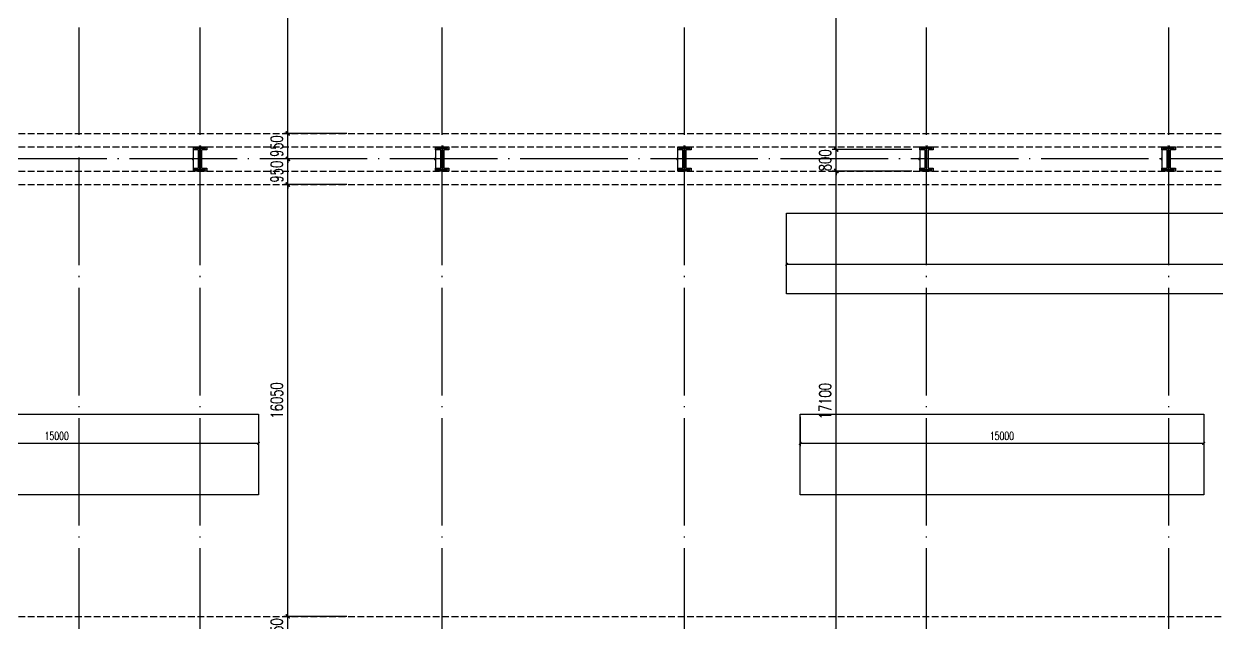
# Model space of a CAD drawing. Extents: x -1313754 to 847533, y 489853 to 941203.
# Drawn here: x -707404 to -663054, y 585517 to 607790 of the extents above; entities that cross this region are included whole.
import ezdxf

# ---------------------------------------------------------------- set-up
doc = ezdxf.new("R2010")
doc.units = 0
doc.header["$LTSCALE"] = 1000
doc.header["$MEASUREMENT"] = 0
doc.linetypes.add('DASH', pattern=[0.35, 0.25, -0.1])
doc.linetypes.add('DOTE', pattern=[2.42, 2, -0.2, 0.02, -0.2])
doc.layers.get('Defpoints').update_dxf_attribs({"color": 210})
for name, color, linetype in [('A-AXIS-DOTE', 14, 'DOTE'), ('A-AXIS-DP', 126, 'Continuous'), ('A-HATCH-2', 251, 'Continuous'), ('A-SFCE', 30, 'Continuous'), ('A-WINDOW', 140, 'Continuous'), ('AS-COLN', 6, 'Continuous'), ('AS-WALL', 40, 'Continuous')]:
    doc.layers.add(name, color=color, linetype=linetype)
doc.styles.add('_TCH_DIM_T3', font='SIMPLEX', dxfattribs={"width": 0.705882, "bigfont": 'GBCBIG'})
doc.dimstyles.new('_TCH_ARCH&&10', dxfattribs={"dimtxt": 29.75, "dimasz": 10, "dimexe": 10, "dimexo": 10, "dimgap": 12.625, "dimtad": 1, "dimdec": 0, "dimzin": 0, "dimdsep": 46, "dimtxsty": '_TCH_DIM_T3', "dimblk": 'ARCHTICK', "dimcen": 0.09, "dimclrt": 7, "dimazin": 2, "dimtfac": 1, "dimtdec": 0, "dimtix": 1, "dimtmove": 2, "dimatfit": 3, "dimfxl": 0, "dimtolj": 1, "dimtzin": 0, "dimarcsym": 0})
doc.dimstyles.new('_TCH_ARCH&&100', dxfattribs={"dimtxt": 297.5, "dimasz": 100, "dimexe": 100, "dimexo": 100, "dimgap": 126.25, "dimtad": 1, "dimdec": 0, "dimzin": 0, "dimdsep": 46, "dimtxsty": '_TCH_DIM_T3', "dimblk": 'ARCHTICK', "dimcen": 0.09, "dimclrt": 7, "dimazin": 2, "dimtfac": 1, "dimtdec": 0, "dimtix": 1, "dimtmove": 2, "dimatfit": 3, "dimfxl": 0, "dimtolj": 1, "dimtzin": 0, "dimarcsym": 0})
doc.dimstyles.new('_TCH_ARCH&&150', dxfattribs={"dimtxt": 446.25, "dimasz": 150, "dimexe": 150, "dimexo": 150, "dimgap": 189.375, "dimtad": 1, "dimdec": 0, "dimzin": 0, "dimdsep": 46, "dimtxsty": '_TCH_DIM_T3', "dimblk": 'ARCHTICK', "dimcen": 0.09, "dimclrt": 7, "dimazin": 2, "dimtfac": 1, "dimtdec": 0, "dimtix": 1, "dimtmove": 2, "dimatfit": 3, "dimfxl": 0, "dimtolj": 1, "dimtzin": 0, "dimarcsym": 0})

# ---------------------------------------------------------------- blocks, each defined once
blk = doc.blocks.new('dote')
at = {"layer": 'A-AXIS-DOTE', "ltscale": 2}
for p, q in [((15382.2, -264080), (15382.2, -167560.7)), ((19882.2, -264080), (19882.2, -167560.7)), ((28882.2, -264080), (28882.2, -167560.7)), ((37882.2, -264080), (37882.2, -167560.7)), ((46882.2, -264080), (46882.2, -167560.7)), ((55882.2, -264080), (55882.2, -167560.7)), ((98696.4, -202050), (-97273.6, -202050))]:
    blk.add_line(p, q, dxfattribs=at)
blk = doc.blocks.new('_ArchTick')
at = {"color": 0, "linetype": 'ByBlock', "const_width": 0.4}
blk.add_lwpolyline([(-0.5, -0.5), (0.5, 0.5)], dxfattribs=at)
blk = doc.blocks.new('*D1774')
at = {"layer": 'A-WINDOW', "color": 0, "lineweight": -2}
for p, q in [((-174404, 620220), (-177359, 620220)), ((-177209, 603120), (-177209, 620220)), ((-174404, 603120), (-177359, 603120))]:
    blk.add_line(p, q, dxfattribs=at)
at = {"layer": 'Defpoints', "color": 0}
for p in [(-177209, 620220), (-174254, 620220), (-174254, 603120)]:
    blk.add_point(p, dxfattribs=at)
at = {"layer": 'A-WINDOW', "color": 0, "lineweight": -2, "xscale": 150, "yscale": 150, "zscale": 150}
for p, rotation in [((-177209, 620220), 90), ((-177209, 603120), 270)]:
    blk.add_blockref('_ArchTick', p, dxfattribs=dict(at, rotation=rotation))
at = {"layer": 'A-WINDOW', "color": 7, "insert": (-177621, 611670), "char_height": 446.2, "attachment_point": 5, "rotation": 90, "style": '_TCH_DIM_T3'}
blk.add_mtext('\\A1;17100', dxfattribs=at)
blk = doc.blocks.new('*D1775')
at = {"layer": 'A-WINDOW', "color": 0, "lineweight": -2}
for p, q in [((-177209, 603120), (-177209, 603270)), ((-174404, 603120), (-177359, 603120)), ((-177209, 602320), (-177209, 603120)), ((-174404, 602320), (-177359, 602320)), ((-177209, 602320), (-177209, 602170))]:
    blk.add_line(p, q, dxfattribs=at)
at = {"layer": 'Defpoints', "color": 0}
for p in [(-177209, 603120), (-174254, 603120), (-174254, 602320)]:
    blk.add_point(p, dxfattribs=at)
at = {"layer": 'A-WINDOW', "color": 0, "lineweight": -2, "xscale": 150, "yscale": 150, "zscale": 150}
for p, rotation in [((-177209, 603120), 270), ((-177209, 602320), 90)]:
    blk.add_blockref('_ArchTick', p, dxfattribs=dict(at, rotation=rotation))
at = {"layer": 'A-WINDOW', "color": 7, "insert": (-177621, 602720), "char_height": 446.2, "attachment_point": 5, "rotation": 90, "style": '_TCH_DIM_T3'}
blk.add_mtext('\\A1;800', dxfattribs=at)
blk = doc.blocks.new('*D1776')
at = {"layer": 'A-WINDOW', "color": 0, "lineweight": -2}
for p, q in [((-174404, 602320), (-177359, 602320)), ((-177209, 585220), (-177209, 602320)), ((-174404, 585220), (-177359, 585220))]:
    blk.add_line(p, q, dxfattribs=at)
at = {"layer": 'Defpoints', "color": 0}
for p in [(-177209, 602320), (-174254, 602320), (-174254, 585220)]:
    blk.add_point(p, dxfattribs=at)
at = {"layer": 'A-WINDOW', "color": 0, "lineweight": -2, "xscale": 150, "yscale": 150, "zscale": 150}
for p, rotation in [((-177209, 602320), 90), ((-177209, 585220), 270)]:
    blk.add_blockref('_ArchTick', p, dxfattribs=dict(at, rotation=rotation))
at = {"layer": 'A-WINDOW', "color": 7, "insert": (-177621, 593770), "char_height": 446.2, "attachment_point": 5, "rotation": 90, "style": '_TCH_DIM_T3'}
blk.add_mtext('\\A1;17100', dxfattribs=at)
blk = doc.blocks.new('*D1782')
at = {"layer": 'A-WINDOW', "color": 0, "lineweight": -2}
for p, q in [((-195400, 619770), (-197744, 619770)), ((-197594, 603720), (-197594, 619770)), ((-195400, 603720), (-197744, 603720))]:
    blk.add_line(p, q, dxfattribs=at)
at = {"layer": 'Defpoints', "color": 0}
for p in [(-197594, 619770), (-195250, 619770), (-195250, 603720)]:
    blk.add_point(p, dxfattribs=at)
at = {"layer": 'A-WINDOW', "color": 0, "lineweight": -2, "xscale": 150, "yscale": 150, "zscale": 150}
for p, rotation in [((-197594, 619770), 90), ((-197594, 603720), 270)]:
    blk.add_blockref('_ArchTick', p, dxfattribs=dict(at, rotation=rotation))
at = {"layer": 'A-WINDOW', "color": 7, "insert": (-198006, 611745), "char_height": 446.2, "attachment_point": 5, "rotation": 90, "style": '_TCH_DIM_T3'}
blk.add_mtext('\\A1;16050', dxfattribs=at)
blk = doc.blocks.new('*D1783')
at = {"layer": 'A-WINDOW', "color": 0, "lineweight": -2}
for p, q in [((-195400, 603720), (-197744, 603720)), ((-197594, 603720), (-197594, 603870)), ((-197594, 602770), (-197594, 603720)), ((-195400, 602770), (-197744, 602770)), ((-197594, 602770), (-197594, 602620))]:
    blk.add_line(p, q, dxfattribs=at)
at = {"layer": 'Defpoints', "color": 0}
for p in [(-197594, 603720), (-195250, 603720), (-195250, 602770)]:
    blk.add_point(p, dxfattribs=at)
at = {"layer": 'A-WINDOW', "color": 0, "lineweight": -2, "xscale": 150, "yscale": 150, "zscale": 150}
for p, rotation in [((-197594, 603720), 270), ((-197594, 602770), 90)]:
    blk.add_blockref('_ArchTick', p, dxfattribs=dict(at, rotation=rotation))
at = {"layer": 'A-WINDOW', "color": 7, "insert": (-198006, 603245), "char_height": 446.2, "attachment_point": 5, "rotation": 90, "style": '_TCH_DIM_T3'}
blk.add_mtext('\\A1;950', dxfattribs=at)
blk = doc.blocks.new('*D1784')
at = {"layer": 'A-WINDOW', "color": 0, "lineweight": -2}
for p, q in [((-195400, 602770), (-197744, 602770)), ((-197594, 602770), (-197594, 602920)), ((-197594, 601820), (-197594, 602770)), ((-195400, 601820), (-197744, 601820)), ((-197594, 601820), (-197594, 601670))]:
    blk.add_line(p, q, dxfattribs=at)
at = {"layer": 'Defpoints', "color": 0}
for p in [(-197594, 602770), (-195250, 602770), (-195250, 601820)]:
    blk.add_point(p, dxfattribs=at)
at = {"layer": 'A-WINDOW', "color": 0, "lineweight": -2, "xscale": 150, "yscale": 150, "zscale": 150}
for p, rotation in [((-197594, 602770), 270), ((-197594, 601820), 90)]:
    blk.add_blockref('_ArchTick', p, dxfattribs=dict(at, rotation=rotation))
at = {"layer": 'A-WINDOW', "color": 7, "insert": (-198006, 602295), "char_height": 446.2, "attachment_point": 5, "rotation": 90, "style": '_TCH_DIM_T3'}
blk.add_mtext('\\A1;950', dxfattribs=at)
blk = doc.blocks.new('*D1785')
at = {"layer": 'A-WINDOW', "color": 0, "lineweight": -2}
for p, q in [((-195400, 601820), (-197744, 601820)), ((-197594, 585770), (-197594, 601820)), ((-195400, 585770), (-197744, 585770))]:
    blk.add_line(p, q, dxfattribs=at)
at = {"layer": 'Defpoints', "color": 0}
for p in [(-197594, 601820), (-195250, 601820), (-195250, 585770)]:
    blk.add_point(p, dxfattribs=at)
at = {"layer": 'A-WINDOW', "color": 0, "lineweight": -2, "xscale": 150, "yscale": 150, "zscale": 150}
for p, rotation in [((-197594, 601820), 90), ((-197594, 585770), 270)]:
    blk.add_blockref('_ArchTick', p, dxfattribs=dict(at, rotation=rotation))
at = {"layer": 'A-WINDOW', "color": 7, "insert": (-198006, 593795), "char_height": 446.2, "attachment_point": 5, "rotation": 90, "style": '_TCH_DIM_T3'}
blk.add_mtext('\\A1;16050', dxfattribs=at)
blk = doc.blocks.new('*D1786')
at = {"layer": 'A-WINDOW', "color": 0, "lineweight": -2}
for p, q in [((-197594, 585770), (-197594, 585920)), ((-195400, 585770), (-197744, 585770)), ((-197594, 584820), (-197594, 585770)), ((-195400, 584820), (-197744, 584820)), ((-197594, 584820), (-197594, 584670))]:
    blk.add_line(p, q, dxfattribs=at)
at = {"layer": 'Defpoints', "color": 0}
for p in [(-197594, 585770), (-195250, 585770), (-195250, 584820)]:
    blk.add_point(p, dxfattribs=at)
at = {"layer": 'A-WINDOW', "color": 0, "lineweight": -2, "xscale": 150, "yscale": 150, "zscale": 150}
for p, rotation in [((-197594, 585770), 270), ((-197594, 584820), 90)]:
    blk.add_blockref('_ArchTick', p, dxfattribs=dict(at, rotation=rotation))
at = {"layer": 'A-WINDOW', "color": 7, "insert": (-198006, 585295), "char_height": 446.2, "attachment_point": 5, "rotation": 90, "style": '_TCH_DIM_T3'}
blk.add_mtext('\\A1;950', dxfattribs=at)
blk = doc.blocks.new('*D1767')
at = {"layer": 'A-AXIS-DP', "color": 0, "lineweight": -2}
for p, q in [((-165054, 621030), (-165054, 621079)), ((-165054, 621069), (-164654, 621069)), ((-164654, 621030), (-164654, 621079))]:
    blk.add_line(p, q, dxfattribs=at)
at = {"layer": 'Defpoints', "color": 0}
for p in [(-165054, 621020), (-164654, 621069), (-164654, 621020)]:
    blk.add_point(p, dxfattribs=at)
at = {"layer": 'A-AXIS-DP', "color": 0, "lineweight": -2, "xscale": 10, "yscale": 10, "zscale": 10, "rotation": 180}
blk.add_blockref('_ArchTick', (-165054, 621069), dxfattribs=at)
at = {"layer": 'A-AXIS-DP', "color": 0, "lineweight": -2, "xscale": 10, "yscale": 10, "zscale": 10}
blk.add_blockref('_ArchTick', (-164654, 621069), dxfattribs=at)
at = {"layer": 'A-AXIS-DP', "color": 7, "insert": (-164854, 621096), "char_height": 29.8, "attachment_point": 5, "style": '_TCH_DIM_T3'}
blk.add_mtext('\\A1;400', dxfattribs=at)
blk = doc.blocks.new('*D1768')
at = {"layer": 'A-AXIS-DP', "color": 0, "lineweight": -2}
for p, q in [((-165064, 621020), (-165105, 621020)), ((-165095, 620220), (-165095, 621020)), ((-165064, 620220), (-165105, 620220))]:
    blk.add_line(p, q, dxfattribs=at)
at = {"layer": 'Defpoints', "color": 0}
for p in [(-165095, 621020), (-165054, 621020), (-165054, 620220)]:
    blk.add_point(p, dxfattribs=at)
at = {"layer": 'A-AXIS-DP', "color": 0, "lineweight": -2, "xscale": 10, "yscale": 10, "zscale": 10}
for p, rotation in [((-165095, 621020), 90), ((-165095, 620220), 270)]:
    blk.add_blockref('_ArchTick', p, dxfattribs=dict(at, rotation=rotation))
at = {"layer": 'A-AXIS-DP', "color": 7, "insert": (-165123, 620620), "char_height": 29.8, "attachment_point": 5, "rotation": 90, "style": '_TCH_DIM_T3'}
blk.add_mtext('\\A1;800', dxfattribs=at)
blk = doc.blocks.new('*D2321')
at = {"layer": 'A-AXIS-DP', "color": 0, "lineweight": -2}
for p, q in [((-144054, 715580), (-144054, 714490)), ((-129054, 715580), (-129054, 714490)), ((-144054, 714590), (-129054, 714590))]:
    blk.add_line(p, q, dxfattribs=at)
at = {"layer": 'Defpoints', "color": 0}
for p in [(-144054, 715680), (-129054, 715680), (-129054, 714590)]:
    blk.add_point(p, dxfattribs=at)
at = {"layer": 'A-AXIS-DP', "color": 0, "lineweight": -2, "xscale": 100, "yscale": 100, "zscale": 100, "rotation": 180}
blk.add_blockref('_ArchTick', (-144054, 714590), dxfattribs=at)
at = {"layer": 'A-AXIS-DP', "color": 0, "lineweight": -2, "xscale": 100, "yscale": 100, "zscale": 100}
blk.add_blockref('_ArchTick', (-129054, 714590), dxfattribs=at)
at = {"layer": 'A-AXIS-DP', "color": 7, "insert": (-136554, 714865), "char_height": 297.5, "attachment_point": 5, "style": '_TCH_DIM_T3'}
blk.add_mtext('\\A1;15000', dxfattribs=at)
blk = doc.blocks.new('*D2322')
at = {"layer": 'A-AXIS-DP', "color": 0, "lineweight": -2}
for p, q in [((-179054, 719270), (-179054, 720380)), ((-179054, 720280), (-129054, 720280)), ((-129054, 719270), (-129054, 720380))]:
    blk.add_line(p, q, dxfattribs=at)
at = {"layer": 'Defpoints', "color": 0}
for p in [(-129054, 720280), (-179054, 719170), (-129054, 719170)]:
    blk.add_point(p, dxfattribs=at)
at = {"layer": 'A-AXIS-DP', "color": 0, "lineweight": -2, "xscale": 100, "yscale": 100, "zscale": 100, "rotation": 180}
blk.add_blockref('_ArchTick', (-179054, 720280), dxfattribs=at)
at = {"layer": 'A-AXIS-DP', "color": 0, "lineweight": -2, "xscale": 100, "yscale": 100, "zscale": 100}
blk.add_blockref('_ArchTick', (-129054, 720280), dxfattribs=at)
at = {"layer": 'A-AXIS-DP', "color": 7, "insert": (-154054, 720555), "char_height": 297.5, "attachment_point": 5, "style": '_TCH_DIM_T3'}
blk.add_mtext('\\A1;50000', dxfattribs=at)
blk = doc.blocks.new('4324324')
at = {"layer": 'A-HATCH-2', "linetype": 'DASH'}
for p, q in [((-294754.2, 603720.1), (-128854.2, 603720.1)), ((-294754.2, 603220.1), (-128854.2, 603220.1)), ((-294754.2, 602320), (-128854.2, 602320)), ((-294754.2, 601820), (-128854.2, 601820)), ((-294754.2, 585770.1), (-128854.2, 585770.1))]:
    blk.add_line(p, q, dxfattribs=at)
at = {"layer": 'A-WINDOW'}
for p1, p2, distance, picture, middle in [((-174254.2, 603119.9), (-174254.2, 620220), 2954.7, '*D1774', (-177621.3, 611670)), ((-195250, 603720.1), (-195250, 619770), 2343.8, '*D1782', (-198006.3, 611745.1)), ((-195250, 602770), (-195250, 603720.1), 2343.8, '*D1783', (-198006.3, 603245.1)), ((-174254.2, 602319.9), (-174254.2, 603119.9), 2954.7, '*D1775', (-177621.3, 602719.9)), ((-195250, 601820), (-195250, 602770), 2343.8, '*D1784', (-198006.3, 602295)), ((-174254.2, 585219.9), (-174254.2, 602319.9), 2954.7, '*D1776', (-177621.3, 593769.9)), ((-195250, 585770.1), (-195250, 601820), 2343.8, '*D1785', (-198006.3, 593795)), ((-195250, 584820), (-195250, 585770.1), 2343.8, '*D1786', (-198006.2, 585295))]:
    dim = blk.add_aligned_dim(p1=p1, p2=p2, distance=distance, dimstyle='_TCH_ARCH&&150', dxfattribs=at)
    dim.commit()
    dim.dimension.update_dxf_attribs({"geometry": picture, "text_midpoint": middle})
blk = doc.blocks.new('w42343243')
at = {"layer": 'A-HATCH-2'}
blk.add_lwpolyline([(-165104.2, 621070), (-164604.2, 621070), (-164604.2, 620958), (-164800.2, 620958), (-164800.2, 620282), (-164604.2, 620282), (-164604.2, 620170), (-165104.2, 620170), (-165104.2, 620282), (-164908.2, 620282), (-164908.2, 620958), (-165104.2, 620958)], close=True, dxfattribs=at)
at = {"layer": 'AS-COLN', "color": 3}
blk.add_lwpolyline([(-165054.2, 621020), (-164654.2, 621020), (-164654.2, 621008), (-164850.2, 621008), (-164850.2, 620232), (-164654.2, 620232), (-164654.2, 620220), (-165054.2, 620220), (-165054.2, 620232), (-164858.2, 620232), (-164858.2, 621008), (-165054.2, 621008)], close=True, dxfattribs=at)
at = {"layer": 'A-AXIS-DP'}
for p1, p2, distance, picture, middle in [((-165054.2, 620220), (-165054.2, 621020), 41.2, '*D1768', (-165122.9, 620620)), ((-165054.2, 621020), (-164654.2, 621020), 48.8, '*D1767', (-164854.2, 621096.2))]:
    dim = blk.add_aligned_dim(p1=p1, p2=p2, distance=distance, dimstyle='_TCH_ARCH&&10', dxfattribs=at)
    dim.commit()
    dim.dimension.update_dxf_attribs({"geometry": picture, "text_midpoint": middle})
blk = doc.blocks.new('42343')
at = {"layer": 'A-WINDOW'}
for p in [(-36000, -17850), (-27000, -17850), (-18000, -17850), (-9000, -17850), (0, -17850)]:
    blk.add_blockref('w42343243', p, dxfattribs=at)
blk = doc.blocks.new('w42332')
at = {"layer": 'A-SFCE', "color": 5}
blk.add_lwpolyline([(-144054.2, 715680), (-129054.2, 715680), (-129054.2, 712680), (-144054.2, 712680)], close=True, dxfattribs=at)
at = {"layer": 'A-AXIS-DP', "color": 1}
dim = blk.add_aligned_dim(p1=(-144054.2, 715680), p2=(-129054.2, 715680), distance=-1090, dimstyle='_TCH_ARCH&&100', dxfattribs=at)
dim.commit()
dim.dimension.update_dxf_attribs({"geometry": '*D2321', "text_midpoint": (-136554.2, 714865)})
blk = doc.blocks.new('w42342132')
at = {"layer": 'A-SFCE', "color": 5}
blk.add_lwpolyline([(-179054.2, 722170), (-129054.2, 722170), (-129054.2, 719170), (-179054.2, 719170)], close=True, dxfattribs=at)
at = {"layer": 'A-AXIS-DP', "color": 1}
dim = blk.add_aligned_dim(p1=(-179054.2, 719170), p2=(-129054.2, 719170), distance=1110, dimstyle='_TCH_ARCH&&100', dxfattribs=at)
dim.commit()
dim.dimension.update_dxf_attribs({"geometry": '*D2322', "text_midpoint": (-154054.2, 720555)})
blk = doc.blocks.new('4234324333332222')
at = {"layer": 'A-SFCE'}
for name, p in [('w42342132', (0, -85830)), ('w42332', (-69630, -86800)), ('w42332', (-34500, -86800))]:
    blk.add_blockref(name, p, dxfattribs=at)

msp = doc.modelspace()

# ---------------------------------------------------------------- block references
at = {"layer": 'A-SFCE'}
msp.add_blockref('4234324333332222', (-500000, -35590), dxfattribs=at)
at = {"layer": 'A-WINDOW'}
for name in ['42343', '4324324']:
    msp.add_blockref(name, (-500000, 0), dxfattribs=at)
at = {"layer": 'AS-WALL'}
msp.add_blockref('dote', (-720736.4, 804820), dxfattribs=at)

doc.saveas('drawing.dxf')
